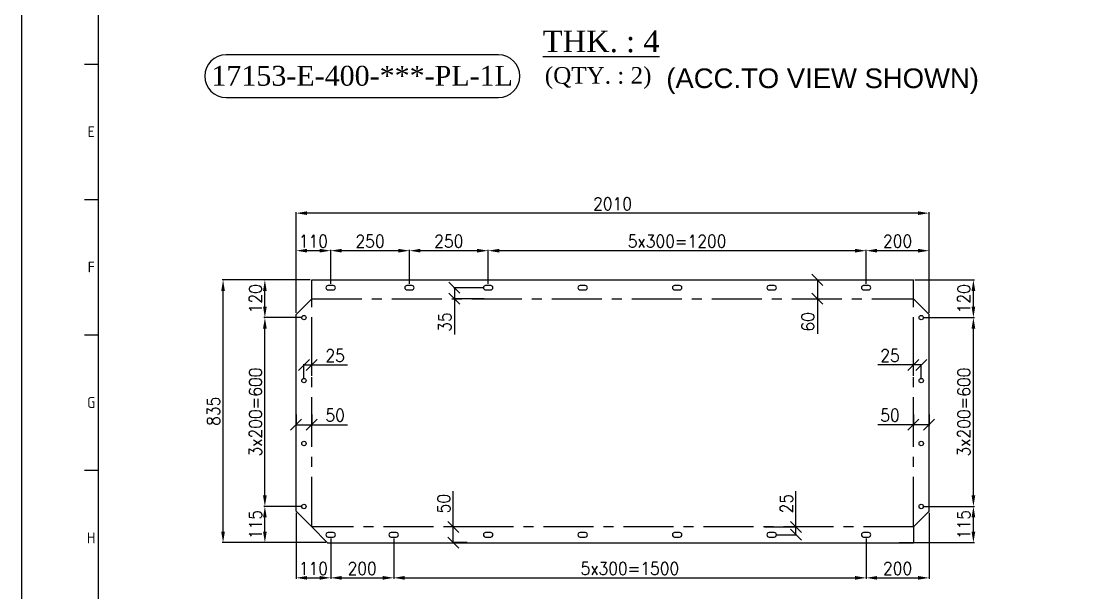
# Model space of a CAD drawing. Header units: millimetres. Extents: x 517777 to 536338, y -327622 to -292910.
# Drawn here: x 519047 to 522445, y -311438 to -309623 of the extents above; entities that cross this region are included whole.
import ezdxf
from ezdxf.enums import TextEntityAlignment as Align

# ---------------------------------------------------------------- set-up
doc = ezdxf.new("R2010")
doc.units = ezdxf.units.MM
doc.linetypes.add('CENTER', pattern=[50.8, 31.75, -6.35, 6.35, -6.35])
for name, color, linetype in [('2', 3, 'CENTER'), ('3-TEXT', 7, 'Continuous'), ('5', 8, 'Continuous'), ('CADRE', 5, 'Continuous'), ('Comment', 1, 'Continuous')]:
    doc.layers.add(name, color=color, linetype=linetype)
doc.styles.add('ISO Proportional', font='isocp.shx')
doc.styles.add('ROMANS', font='ROMANS.shx', dxfattribs={"width": 0.9})
doc.styles.add('STYLE1', font='times.ttf')
doc.styles.add('style10', font='swissl.ttf', dxfattribs={"height": 40})
doc.styles.add('style7', font='times.ttf', dxfattribs={"height": 24})
doc.dimstyles.new('11', dxfattribs={"dimtxt": 40, "dimasz": 35, "dimexe": 3, "dimexo": 5, "dimgap": 10, "dimtad": 1, "dimdec": 0, "dimdsep": 46, "dimtxsty": 'ROMANS', "dimcen": 2.5, "dimclrd": 6, "dimclre": 6, "dimclrt": 2, "dimadec": 0, "dimazin": 0, "dimtfac": 1, "dimtdec": 0, "dimtmove": 0, "dimatfit": 3, "dimfxl": 1, "dimarcsym": 0})

# ---------------------------------------------------------------- blocks, each defined once
blk = doc.blocks.new('*D192')
at = {"layer": 'Comment', "color": 6, "lineweight": -2, "transparency": 16777216}
for p, q in [((521729, -310456.9), (521729, -310348.3)), ((521894, -310351.3), (521764, -310351.3)), ((521929, -310548.9), (521929, -310348.3))]:
    blk.add_line(p, q, dxfattribs=at)
at = {"layer": 'Comment', "color": 6, "transparency": 16777216}
for points in [[(521764, -310345.4), (521764, -310357.1), (521729, -310351.3)], [(521894, -310345.4), (521894, -310357.1), (521929, -310351.3)]]:
    blk.add_solid(points, dxfattribs=at)
at = {"layer": 'Defpoints', "color": 0, "transparency": 16777216}
for p in [(521729, -310351.3), (521729, -310461.9), (521929, -310553.9)]:
    blk.add_point(p, dxfattribs=at)
at = {"layer": 'Comment', "color": 2, "transparency": 16777216, "insert": (521829, -310321.3), "char_height": 40, "attachment_point": 5, "style": 'ROMANS'}
blk.add_mtext('200', dxfattribs=at)
blk = doc.blocks.new('*D193')
at = {"layer": 'Comment', "color": 6, "lineweight": -2, "transparency": 16777216}
for p, q in [((520529, -310456.9), (520529, -310348.3)), ((521694, -310351.3), (520564, -310351.3)), ((521729, -310456.9), (521729, -310348.3))]:
    blk.add_line(p, q, dxfattribs=at)
at = {"layer": 'Comment', "color": 6, "transparency": 16777216}
for points in [[(520564, -310345.4), (520564, -310357.1), (520529, -310351.3)], [(521694, -310345.4), (521694, -310357.1), (521729, -310351.3)]]:
    blk.add_solid(points, dxfattribs=at)
at = {"layer": 'Defpoints', "color": 0, "transparency": 16777216}
for p in [(520529, -310351.3), (520529, -310461.9), (521729, -310461.9)]:
    blk.add_point(p, dxfattribs=at)
at = {"layer": 'Comment', "color": 2, "transparency": 16777216, "insert": (521129, -310321.3), "char_height": 40, "attachment_point": 5, "style": 'ROMANS'}
blk.add_mtext('5x300=1200', dxfattribs=at)
blk = doc.blocks.new('*D194')
at = {"layer": 'Comment', "color": 6, "lineweight": -2, "transparency": 16777216}
for p, q in [((519919, -310548.9), (519919, -310348.3)), ((519994, -310351.3), (519954, -310351.3)), ((520029, -310456.9), (520029, -310348.3))]:
    blk.add_line(p, q, dxfattribs=at)
at = {"layer": 'Comment', "color": 6, "transparency": 16777216}
for points in [[(519954, -310345.4), (519954, -310357.1), (519919, -310351.3)], [(519994, -310345.4), (519994, -310357.1), (520029, -310351.3)]]:
    blk.add_solid(points, dxfattribs=at)
at = {"layer": 'Defpoints', "color": 0, "transparency": 16777216}
for p in [(519919, -310351.3), (520029, -310461.9), (519919, -310553.9)]:
    blk.add_point(p, dxfattribs=at)
at = {"layer": 'Comment', "color": 2, "transparency": 16777216, "insert": (519974, -310321.3), "char_height": 40, "attachment_point": 5, "style": 'ROMANS'}
blk.add_mtext('110', dxfattribs=at)
blk = doc.blocks.new('_Oblique')
at = {"color": 0, "linetype": 'ByBlock', "lineweight": -2}
blk.add_line((-0.5, -0.5), (0.5, 0.5), dxfattribs=at)
blk = doc.blocks.new('*D195')
at = {"layer": 'Comment', "color": 6, "lineweight": -2, "transparency": 16777216}
for p, q in [((521535.8, -310443.9), (521577.4, -310443.9)), ((521574.4, -310443.9), (521574.4, -310503.9)), ((521535.8, -310503.9), (521577.4, -310503.9)), ((521574.4, -310503.9), (521574.4, -310615.5))]:
    blk.add_line(p, q, dxfattribs=at)
at = {"layer": 'Defpoints', "color": 0, "transparency": 16777216}
for p in [(521530.8, -310443.9), (521530.8, -310503.9), (521574.4, -310503.9)]:
    blk.add_point(p, dxfattribs=at)
at = {"layer": 'Comment', "color": 6, "lineweight": -2, "transparency": 16777216, "xscale": 35, "yscale": 35, "zscale": 35}
for p, rotation in [((521574.4, -310443.9), 90), ((521574.4, -310503.9), 270)]:
    blk.add_blockref('_Oblique', p, dxfattribs=dict(at, rotation=rotation))
at = {"layer": 'Comment', "color": 2, "transparency": 16777216, "insert": (521544.4, -310577.2), "char_height": 40, "attachment_point": 5, "rotation": 90, "style": 'ROMANS'}
blk.add_mtext('60', dxfattribs=at)
blk = doc.blocks.new('*D196')
at = {"layer": 'Comment', "color": 6, "lineweight": -2, "transparency": 16777216}
for p, q in [((520516, -310468.9), (520418.7, -310468.9)), ((520421.7, -310468.9), (520421.7, -310503.9)), ((520516, -310503.9), (520418.7, -310503.9)), ((520421.7, -310503.9), (520421.7, -310617.2))]:
    blk.add_line(p, q, dxfattribs=at)
at = {"layer": 'Defpoints', "color": 0, "transparency": 16777216}
for p in [(520521, -310468.9), (520421.7, -310503.9), (520521, -310503.9)]:
    blk.add_point(p, dxfattribs=at)
at = {"layer": 'Comment', "color": 6, "lineweight": -2, "transparency": 16777216, "xscale": 35, "yscale": 35, "zscale": 35}
for p, rotation in [((520421.7, -310468.9), 90), ((520421.7, -310503.9), 270)]:
    blk.add_blockref('_Oblique', p, dxfattribs=dict(at, rotation=rotation))
at = {"layer": 'Comment', "color": 2, "transparency": 16777216, "insert": (520391.7, -310578.1), "char_height": 40, "attachment_point": 5, "rotation": 90, "style": 'ROMANS'}
blk.add_mtext('35', dxfattribs=at)
blk = doc.blocks.new('*D197')
at = {"layer": 'Comment', "color": 6, "lineweight": -2, "transparency": 16777216}
for p, q in [((519939, -311163.9), (519817.1, -311163.9)), ((519820.1, -311243.9), (519820.1, -311198.9)), ((520014, -311278.9), (519817.1, -311278.9))]:
    blk.add_line(p, q, dxfattribs=at)
at = {"layer": 'Comment', "color": 6, "transparency": 16777216}
for points in [[(519814.2, -311198.9), (519825.9, -311198.9), (519820.1, -311163.9)], [(519814.2, -311243.9), (519825.9, -311243.9), (519820.1, -311278.9)]]:
    blk.add_solid(points, dxfattribs=at)
at = {"layer": 'Defpoints', "color": 0, "transparency": 16777216}
for p in [(519820.1, -311163.9), (519944, -311163.9), (520019, -311278.9)]:
    blk.add_point(p, dxfattribs=at)
at = {"layer": 'Comment', "color": 2, "transparency": 16777216, "insert": (519790.1, -311221.4), "char_height": 40, "attachment_point": 5, "rotation": 90, "style": 'ROMANS'}
blk.add_mtext('115', dxfattribs=at)
blk = doc.blocks.new('*D198')
at = {"layer": 'Comment', "color": 6, "lineweight": -2, "transparency": 16777216}
for p, q in [((519939, -310563.9), (519817.1, -310563.9)), ((519820.1, -311128.9), (519820.1, -310598.9)), ((519939, -311163.9), (519817.1, -311163.9))]:
    blk.add_line(p, q, dxfattribs=at)
at = {"layer": 'Comment', "color": 6, "transparency": 16777216}
for points in [[(519814.2, -310598.9), (519825.9, -310598.9), (519820.1, -310563.9)], [(519814.2, -311128.9), (519825.9, -311128.9), (519820.1, -311163.9)]]:
    blk.add_solid(points, dxfattribs=at)
at = {"layer": 'Defpoints', "color": 0, "transparency": 16777216}
for p in [(519820.1, -310563.9), (519944, -310563.9), (519944, -311163.9)]:
    blk.add_point(p, dxfattribs=at)
at = {"layer": 'Comment', "color": 2, "transparency": 16777216, "insert": (519790.1, -310863.9), "char_height": 40, "attachment_point": 5, "rotation": 90, "style": 'ROMANS'}
blk.add_mtext('3x200=600', dxfattribs=at)
blk = doc.blocks.new('*D199')
at = {"layer": 'Comment', "color": 6, "lineweight": -2, "transparency": 16777216}
for p, q in [((519964, -310443.9), (519817.1, -310443.9)), ((519820.1, -310528.9), (519820.1, -310478.9)), ((519939, -310563.9), (519817.1, -310563.9))]:
    blk.add_line(p, q, dxfattribs=at)
at = {"layer": 'Comment', "color": 6, "transparency": 16777216}
for points in [[(519814.2, -310478.9), (519825.9, -310478.9), (519820.1, -310443.9)], [(519814.2, -310528.9), (519825.9, -310528.9), (519820.1, -310563.9)]]:
    blk.add_solid(points, dxfattribs=at)
at = {"layer": 'Defpoints', "color": 0, "transparency": 16777216}
for p in [(519820.1, -310443.9), (519969, -310443.9), (519944, -310563.9)]:
    blk.add_point(p, dxfattribs=at)
at = {"layer": 'Comment', "color": 2, "transparency": 16777216, "insert": (519790.1, -310503.9), "char_height": 40, "attachment_point": 5, "rotation": 90, "style": 'ROMANS'}
blk.add_mtext('120', dxfattribs=at)
blk = doc.blocks.new('*D200')
at = {"layer": 'Comment', "color": 6, "lineweight": -2, "transparency": 16777216}
for p, q in [((519876.8, -310443.9), (519684.3, -310443.9)), ((519687.3, -311243.9), (519687.3, -310478.9)), ((519899.4, -311278.9), (519684.3, -311278.9))]:
    blk.add_line(p, q, dxfattribs=at)
at = {"layer": 'Comment', "color": 6, "transparency": 16777216}
for points in [[(519681.5, -310478.9), (519693.1, -310478.9), (519687.3, -310443.9)], [(519681.5, -311243.9), (519693.1, -311243.9), (519687.3, -311278.9)]]:
    blk.add_solid(points, dxfattribs=at)
at = {"layer": 'Defpoints', "color": 0, "transparency": 16777216}
for p in [(519687.3, -310443.9), (519881.8, -310443.9), (519904.4, -311278.9)]:
    blk.add_point(p, dxfattribs=at)
at = {"layer": 'Comment', "color": 2, "transparency": 16777216, "insert": (519657.3, -310861.4), "char_height": 40, "attachment_point": 5, "rotation": 90, "style": 'ROMANS'}
blk.add_mtext('835', dxfattribs=at)
blk = doc.blocks.new('*D201')
at = {"layer": 'Comment', "color": 6, "lineweight": -2, "transparency": 16777216}
for p, q in [((519919, -311183.9), (519919, -311393.7)), ((520029, -311265.9), (520029, -311393.7)), ((519954, -311390.7), (519994, -311390.7))]:
    blk.add_line(p, q, dxfattribs=at)
at = {"layer": 'Comment', "color": 6, "transparency": 16777216}
for points in [[(519954, -311384.9), (519954, -311396.6), (519919, -311390.7)], [(519994, -311384.9), (519994, -311396.6), (520029, -311390.7)]]:
    blk.add_solid(points, dxfattribs=at)
at = {"layer": 'Defpoints', "color": 0, "transparency": 16777216}
for p in [(519919, -311178.9), (520029, -311260.9), (520029, -311390.7)]:
    blk.add_point(p, dxfattribs=at)
at = {"layer": 'Comment', "color": 2, "transparency": 16777216, "insert": (519974, -311360.7), "char_height": 40, "attachment_point": 5, "style": 'ROMANS'}
blk.add_mtext('110', dxfattribs=at)
blk = doc.blocks.new('*D202')
at = {"layer": 'Comment', "color": 6, "lineweight": -2, "transparency": 16777216}
for p, q in [((520229, -311265.9), (520229, -311393.7)), ((521729, -311265.9), (521729, -311393.7)), ((520264, -311390.7), (521694, -311390.7))]:
    blk.add_line(p, q, dxfattribs=at)
at = {"layer": 'Comment', "color": 6, "transparency": 16777216}
for points in [[(520264, -311384.9), (520264, -311396.6), (520229, -311390.7)], [(521694, -311384.9), (521694, -311396.6), (521729, -311390.7)]]:
    blk.add_solid(points, dxfattribs=at)
at = {"layer": 'Defpoints', "color": 0, "transparency": 16777216}
for p in [(520229, -311260.9), (521729, -311260.9), (521729, -311390.7)]:
    blk.add_point(p, dxfattribs=at)
at = {"layer": 'Comment', "color": 2, "transparency": 16777216, "insert": (520979, -311360.7), "char_height": 40, "attachment_point": 5, "style": 'ROMANS'}
blk.add_mtext('5x300=1500', dxfattribs=at)
blk = doc.blocks.new('*D203')
at = {"layer": 'Comment', "color": 6, "lineweight": -2, "transparency": 16777216}
for p, q in [((521929, -311183.9), (521929, -311393.7)), ((521729, -311265.9), (521729, -311393.7)), ((521764, -311390.7), (521894, -311390.7))]:
    blk.add_line(p, q, dxfattribs=at)
at = {"layer": 'Comment', "color": 6, "transparency": 16777216}
for points in [[(521764, -311384.9), (521764, -311396.6), (521729, -311390.7)], [(521894, -311384.9), (521894, -311396.6), (521929, -311390.7)]]:
    blk.add_solid(points, dxfattribs=at)
at = {"layer": 'Defpoints', "color": 0, "transparency": 16777216}
for p in [(521929, -311178.9), (521729, -311260.9), (521929, -311390.7)]:
    blk.add_point(p, dxfattribs=at)
at = {"layer": 'Comment', "color": 2, "transparency": 16777216, "insert": (521829, -311360.7), "char_height": 40, "attachment_point": 5, "style": 'ROMANS'}
blk.add_mtext('200', dxfattribs=at)
blk = doc.blocks.new('*D204')
at = {"layer": 'Comment', "color": 6, "lineweight": -2, "transparency": 16777216}
for p, q in [((519919, -310466.5), (519919, -310229.1)), ((521894, -310232.1), (519954, -310232.1)), ((521929, -310443.6), (521929, -310229.1))]:
    blk.add_line(p, q, dxfattribs=at)
at = {"layer": 'Comment', "color": 6, "transparency": 16777216}
for points in [[(519954, -310226.2), (519954, -310237.9), (519919, -310232.1)], [(521894, -310226.2), (521894, -310237.9), (521929, -310232.1)]]:
    blk.add_solid(points, dxfattribs=at)
at = {"layer": 'Defpoints', "color": 0, "transparency": 16777216}
for p in [(519919, -310232.1), (519919, -310471.5), (521929, -310448.6)]:
    blk.add_point(p, dxfattribs=at)
at = {"layer": 'Comment', "color": 2, "transparency": 16777216, "insert": (520924, -310202.1), "char_height": 40, "attachment_point": 5, "style": 'ROMANS'}
blk.add_mtext('2010', dxfattribs=at)
blk = doc.blocks.new('*D205')
at = {"layer": 'Comment', "color": 6, "lineweight": -2, "transparency": 16777216}
for p, q in [((520418, -311228.9), (520418, -311115.7)), ((520462.8, -311228.9), (520415, -311228.9)), ((520418, -311278.9), (520418, -311228.9)), ((520462.8, -311278.9), (520415, -311278.9))]:
    blk.add_line(p, q, dxfattribs=at)
at = {"layer": 'Defpoints', "color": 0, "transparency": 16777216}
for p in [(520418, -311228.9), (520467.8, -311228.9), (520467.8, -311278.9)]:
    blk.add_point(p, dxfattribs=at)
at = {"layer": 'Comment', "color": 6, "lineweight": -2, "transparency": 16777216, "xscale": 35, "yscale": 35, "zscale": 35}
for p, rotation in [((520418, -311228.9), 90), ((520418, -311278.9), 270)]:
    blk.add_blockref('_Oblique', p, dxfattribs=dict(at, rotation=rotation))
at = {"layer": 'Comment', "color": 2, "transparency": 16777216, "insert": (520388, -311154.8), "char_height": 40, "attachment_point": 5, "rotation": 90, "style": 'ROMANS'}
blk.add_mtext('50', dxfattribs=at)
blk = doc.blocks.new('*D206')
at = {"layer": 'Comment', "color": 6, "lineweight": -2, "transparency": 16777216}
for p, q in [((521506.2, -311228.9), (521506.2, -311115.7)), ((521406.9, -311228.9), (521509.2, -311228.9)), ((521506.2, -311253.9), (521506.2, -311228.9)), ((521442, -311253.9), (521509.2, -311253.9))]:
    blk.add_line(p, q, dxfattribs=at)
at = {"layer": 'Defpoints', "color": 0, "transparency": 16777216}
for p in [(521401.9, -311228.9), (521506.2, -311228.9), (521437, -311253.9)]:
    blk.add_point(p, dxfattribs=at)
at = {"layer": 'Comment', "color": 6, "lineweight": -2, "transparency": 16777216, "xscale": 35, "yscale": 35, "zscale": 35}
for p, rotation in [((521506.2, -311228.9), 90), ((521506.2, -311253.9), 270)]:
    blk.add_blockref('_Oblique', p, dxfattribs=dict(at, rotation=rotation))
at = {"layer": 'Comment', "color": 2, "transparency": 16777216, "insert": (521476.2, -311154.8), "char_height": 40, "attachment_point": 5, "rotation": 90, "style": 'ROMANS'}
blk.add_mtext('25', dxfattribs=at)
blk = doc.blocks.new('*D207')
at = {"layer": 'Comment', "color": 6, "lineweight": -2, "transparency": 16777216}
for p, q in [((519919, -310871.4), (519919, -310907.2)), ((519969, -310871.4), (519969, -310907.2)), ((519919, -310904.2), (519969, -310904.2)), ((519969, -310904.2), (520082.3, -310904.2))]:
    blk.add_line(p, q, dxfattribs=at)
at = {"layer": 'Defpoints', "color": 0, "transparency": 16777216}
for p in [(519919, -310866.4), (519969, -310866.4), (519969, -310904.2)]:
    blk.add_point(p, dxfattribs=at)
at = {"layer": 'Comment', "color": 6, "lineweight": -2, "transparency": 16777216, "xscale": 35, "yscale": 35, "zscale": 35, "rotation": 180}
blk.add_blockref('_Oblique', (519919, -310904.2), dxfattribs=at)
at = {"layer": 'Comment', "color": 6, "lineweight": -2, "transparency": 16777216, "xscale": 35, "yscale": 35, "zscale": 35}
blk.add_blockref('_Oblique', (519969, -310904.2), dxfattribs=at)
at = {"layer": 'Comment', "color": 2, "transparency": 16777216, "insert": (520043.2, -310874.2), "char_height": 40, "attachment_point": 5, "style": 'ROMANS'}
blk.add_mtext('50', dxfattribs=at)
blk = doc.blocks.new('*D208')
at = {"layer": 'Comment', "color": 6, "lineweight": -2, "transparency": 16777216}
for p, q in [((519944, -310758.9), (519944, -310711.3)), ((519944, -310714.3), (519969, -310714.3)), ((519969, -310748.6), (519969, -310711.3)), ((519969, -310714.3), (520082.3, -310714.3))]:
    blk.add_line(p, q, dxfattribs=at)
at = {"layer": 'Defpoints', "color": 0, "transparency": 16777216}
for p in [(519969, -310714.3), (519944, -310763.9), (519969, -310753.6)]:
    blk.add_point(p, dxfattribs=at)
at = {"layer": 'Comment', "color": 6, "lineweight": -2, "transparency": 16777216, "xscale": 35, "yscale": 35, "zscale": 35, "rotation": 180}
blk.add_blockref('_Oblique', (519944, -310714.3), dxfattribs=at)
at = {"layer": 'Comment', "color": 6, "lineweight": -2, "transparency": 16777216, "xscale": 35, "yscale": 35, "zscale": 35}
blk.add_blockref('_Oblique', (519969, -310714.3), dxfattribs=at)
at = {"layer": 'Comment', "color": 2, "transparency": 16777216, "insert": (520043.2, -310684.3), "char_height": 40, "attachment_point": 5, "style": 'ROMANS'}
blk.add_mtext('25', dxfattribs=at)
blk = doc.blocks.new('*D209')
at = {"layer": 'Comment', "color": 6, "lineweight": -2, "transparency": 16777216}
for p, q in [((521909, -311163.9), (522072.7, -311163.9)), ((522069.7, -311243.9), (522069.7, -311198.9)), ((521834, -311278.9), (522072.7, -311278.9))]:
    blk.add_line(p, q, dxfattribs=at)
at = {"layer": 'Comment', "color": 6, "transparency": 16777216}
for points in [[(522063.9, -311198.9), (522075.6, -311198.9), (522069.7, -311163.9)], [(522063.9, -311243.9), (522075.6, -311243.9), (522069.7, -311278.9)]]:
    blk.add_solid(points, dxfattribs=at)
at = {"layer": 'Defpoints', "color": 0, "transparency": 16777216}
for p in [(521904, -311163.9), (522069.7, -311163.9), (521829, -311278.9)]:
    blk.add_point(p, dxfattribs=at)
at = {"layer": 'Comment', "color": 2, "transparency": 16777216, "insert": (522039.7, -311221.4), "char_height": 40, "attachment_point": 5, "rotation": 90, "style": 'ROMANS'}
blk.add_mtext('115', dxfattribs=at)
blk = doc.blocks.new('*D210')
at = {"layer": 'Comment', "color": 6, "lineweight": -2, "transparency": 16777216}
for p, q in [((521909, -310563.9), (522072.7, -310563.9)), ((522069.7, -311128.9), (522069.7, -310598.9)), ((521909, -311163.9), (522072.7, -311163.9))]:
    blk.add_line(p, q, dxfattribs=at)
at = {"layer": 'Comment', "color": 6, "transparency": 16777216}
for points in [[(522063.9, -310598.9), (522075.6, -310598.9), (522069.7, -310563.9)], [(522063.9, -311128.9), (522075.6, -311128.9), (522069.7, -311163.9)]]:
    blk.add_solid(points, dxfattribs=at)
at = {"layer": 'Defpoints', "color": 0, "transparency": 16777216}
for p in [(521904, -310563.9), (522069.7, -310563.9), (521904, -311163.9)]:
    blk.add_point(p, dxfattribs=at)
at = {"layer": 'Comment', "color": 2, "transparency": 16777216, "insert": (522039.7, -310863.9), "char_height": 40, "attachment_point": 5, "rotation": 90, "style": 'ROMANS'}
blk.add_mtext('3x200=600', dxfattribs=at)
blk = doc.blocks.new('*D211')
at = {"layer": 'Comment', "color": 6, "lineweight": -2, "transparency": 16777216}
for p, q in [((521884, -310443.9), (522072.7, -310443.9)), ((522069.7, -310528.9), (522069.7, -310478.9)), ((521909, -310563.9), (522072.7, -310563.9))]:
    blk.add_line(p, q, dxfattribs=at)
at = {"layer": 'Comment', "color": 6, "transparency": 16777216}
for points in [[(522063.9, -310478.9), (522075.6, -310478.9), (522069.7, -310443.9)], [(522063.9, -310528.9), (522075.6, -310528.9), (522069.7, -310563.9)]]:
    blk.add_solid(points, dxfattribs=at)
at = {"layer": 'Defpoints', "color": 0, "transparency": 16777216}
for p in [(521879, -310443.9), (522069.7, -310443.9), (521904, -310563.9)]:
    blk.add_point(p, dxfattribs=at)
at = {"layer": 'Comment', "color": 2, "transparency": 16777216, "insert": (522039.7, -310503.9), "char_height": 40, "attachment_point": 5, "rotation": 90, "style": 'ROMANS'}
blk.add_mtext('120', dxfattribs=at)
blk = doc.blocks.new('*D212')
at = {"layer": 'Comment', "color": 6, "lineweight": -2, "transparency": 16777216}
for p, q in [((521879, -310871.4), (521879, -310907.2)), ((521929, -310871.4), (521929, -310907.2)), ((521879, -310904.2), (521765.8, -310904.2)), ((521929, -310904.2), (521879, -310904.2))]:
    blk.add_line(p, q, dxfattribs=at)
at = {"layer": 'Defpoints', "color": 0, "transparency": 16777216}
for p in [(521879, -310866.4), (521929, -310866.4), (521879, -310904.2)]:
    blk.add_point(p, dxfattribs=at)
at = {"layer": 'Comment', "color": 6, "lineweight": -2, "transparency": 16777216, "xscale": 35, "yscale": 35, "zscale": 35, "rotation": 180}
blk.add_blockref('_Oblique', (521879, -310904.2), dxfattribs=at)
at = {"layer": 'Comment', "color": 6, "lineweight": -2, "transparency": 16777216, "xscale": 35, "yscale": 35, "zscale": 35}
blk.add_blockref('_Oblique', (521929, -310904.2), dxfattribs=at)
at = {"layer": 'Comment', "color": 2, "transparency": 16777216, "insert": (521804.9, -310874.2), "char_height": 40, "attachment_point": 5, "style": 'ROMANS'}
blk.add_mtext('50', dxfattribs=at)
blk = doc.blocks.new('*D213')
at = {"layer": 'Comment', "color": 6, "lineweight": -2, "transparency": 16777216}
for p, q in [((521879, -310714.3), (521765.8, -310714.3)), ((521879, -310748.6), (521879, -310711.3)), ((521904, -310714.3), (521879, -310714.3)), ((521904, -310758.9), (521904, -310711.3))]:
    blk.add_line(p, q, dxfattribs=at)
at = {"layer": 'Defpoints', "color": 0, "transparency": 16777216}
for p in [(521879, -310714.3), (521879, -310753.6), (521904, -310763.9)]:
    blk.add_point(p, dxfattribs=at)
at = {"layer": 'Comment', "color": 6, "lineweight": -2, "transparency": 16777216, "xscale": 35, "yscale": 35, "zscale": 35, "rotation": 180}
blk.add_blockref('_Oblique', (521879, -310714.3), dxfattribs=at)
at = {"layer": 'Comment', "color": 6, "lineweight": -2, "transparency": 16777216, "xscale": 35, "yscale": 35, "zscale": 35}
blk.add_blockref('_Oblique', (521904, -310714.3), dxfattribs=at)
at = {"layer": 'Comment', "color": 2, "transparency": 16777216, "insert": (521804.9, -310684.3), "char_height": 40, "attachment_point": 5, "style": 'ROMANS'}
blk.add_mtext('25', dxfattribs=at)
blk = doc.blocks.new('KADR')
at = {"layer": 'CADRE', "color": 2}
for p, q in [((220598.3, 4139.6), (220695.6, 4139.6)), ((220598.3, 3167.2), (220695.6, 3167.2)), ((220598.3, 2194.8), (220695.6, 2194.8)), ((220598.3, 1222.5), (220695.6, 1222.5))]:
    blk.add_line(p, q, dxfattribs=at)
at = {"layer": 'CADRE', "color": 1}
blk.add_lwpolyline([(220145.5, -7651), (243248.6, -7651), (243248.6, 8686.2), (220145.5, 8686.2)], close=True, dxfattribs=at)
at = {"layer": 'CADRE'}
blk.add_lwpolyline([(220695.6, -7100.9), (242698.5, -7100.9), (242698.5, 8136.1), (220695.6, 8136.1)], close=True, dxfattribs=at)
at = {"layer": 'CADRE', "color": 2, "style": 'ISO Proportional'}
for s, p in [('E', (220647, 3653.4)), ('F', (220647, 2681)), ('G', (220647, 1708.6)), ('H', (220647, 736.3))]:
    blk.add_text(s, height=77.8, dxfattribs=at).set_placement(p, align=Align.MIDDLE)
blk = doc.blocks.new('*D321')
at = {"layer": 'Comment', "color": 6, "lineweight": -2, "transparency": 16777216}
for p, q in [((520029, -310397.6), (520029, -310348.3)), ((520244, -310351.3), (520064, -310351.3)), ((520279, -310390.8), (520279, -310348.3))]:
    blk.add_line(p, q, dxfattribs=at)
at = {"layer": 'Comment', "color": 6, "transparency": 16777216}
for points in [[(520064, -310345.4), (520064, -310357.1), (520029, -310351.3)], [(520244, -310345.4), (520244, -310357.1), (520279, -310351.3)]]:
    blk.add_solid(points, dxfattribs=at)
at = {"layer": 'Defpoints', "color": 0, "transparency": 16777216}
for p in [(520029, -310351.3), (520029, -310402.6), (520279, -310395.8)]:
    blk.add_point(p, dxfattribs=at)
at = {"layer": 'Comment', "color": 2, "transparency": 16777216, "insert": (520154, -310321.3), "char_height": 40, "attachment_point": 5, "style": 'ROMANS'}
blk.add_mtext('250', dxfattribs=at)
blk = doc.blocks.new('*D322')
at = {"layer": 'Comment', "color": 6, "lineweight": -2, "transparency": 16777216}
for p, q in [((520029, -311308.7), (520029, -311393.7)), ((520229, -311308.7), (520229, -311393.7)), ((520064, -311390.7), (520194, -311390.7))]:
    blk.add_line(p, q, dxfattribs=at)
at = {"layer": 'Comment', "color": 6, "transparency": 16777216}
for points in [[(520064, -311384.9), (520064, -311396.6), (520029, -311390.7)], [(520194, -311384.9), (520194, -311396.6), (520229, -311390.7)]]:
    blk.add_solid(points, dxfattribs=at)
at = {"layer": 'Defpoints', "color": 0, "transparency": 16777216}
for p in [(520029, -311303.7), (520229, -311303.7), (520229, -311390.7)]:
    blk.add_point(p, dxfattribs=at)
at = {"layer": 'Comment', "color": 2, "transparency": 16777216, "insert": (520129, -311360.7), "char_height": 40, "attachment_point": 5, "style": 'ROMANS'}
blk.add_mtext('200', dxfattribs=at)
blk = doc.blocks.new('*D327')
at = {"layer": 'Comment', "color": 6, "lineweight": -2, "transparency": 16777216}
for p, q in [((520279, -310456.9), (520279, -310348.3)), ((520494, -310351.3), (520314, -310351.3)), ((520529, -310413.9), (520529, -310348.3))]:
    blk.add_line(p, q, dxfattribs=at)
at = {"layer": 'Comment', "color": 6, "transparency": 16777216}
for points in [[(520314, -310345.4), (520314, -310357.1), (520279, -310351.3)], [(520494, -310345.4), (520494, -310357.1), (520529, -310351.3)]]:
    blk.add_solid(points, dxfattribs=at)
at = {"layer": 'Defpoints', "color": 0, "transparency": 16777216}
for p in [(520279, -310351.3), (520529, -310418.9), (520279, -310461.9)]:
    blk.add_point(p, dxfattribs=at)
at = {"layer": 'Comment', "color": 2, "transparency": 16777216, "insert": (520404, -310321.3), "char_height": 40, "attachment_point": 5, "style": 'ROMANS'}
blk.add_mtext('250', dxfattribs=at)

msp = doc.modelspace()

# ---------------------------------------------------------------- linework, layer by layer
for points in [[(520037.04, -310475.94, 1), (520037.04, -310461.94), (520021.04, -310461.94, 1), (520021.04, -310475.94)], [(520287.04, -310475.94, 1), (520287.04, -310461.94), (520271.04, -310461.94, 1), (520271.04, -310475.94)], [(520537.04, -310475.94, 1), (520537.04, -310461.94), (520521.04, -310461.94, 1), (520521.04, -310475.94)], [(520837.04, -310475.94, 1), (520837.04, -310461.94), (520821.04, -310461.94, 1), (520821.04, -310475.94)], [(521137.04, -310475.94, 1), (521137.04, -310461.94), (521121.04, -310461.94, 1), (521121.04, -310475.94)], [(521437.04, -310475.94, 1), (521437.04, -310461.94), (521421.04, -310461.94, 1), (521421.04, -310475.94)], [(521737.04, -310475.94, 1), (521737.04, -310461.94), (521721.04, -310461.94, 1), (521721.04, -310475.94)], [(520037.04, -311260.94, 1), (520037.04, -311246.94), (520021.04, -311246.94, 1), (520021.04, -311260.94)], [(520237.04, -311260.94, 1), (520237.04, -311246.94), (520221.04, -311246.94, 1), (520221.04, -311260.94)], [(520537.04, -311260.94, 1), (520537.04, -311246.94), (520521.04, -311246.94, 1), (520521.04, -311260.94)], [(520837.04, -311260.94, 1), (520837.04, -311246.94), (520821.04, -311246.94, 1), (520821.04, -311260.94)], [(521137.04, -311260.94, 1), (521137.04, -311246.94), (521121.04, -311246.94, 1), (521121.04, -311260.94)], [(521437.04, -311260.94, 1), (521437.04, -311246.94), (521421.04, -311246.94, 1), (521421.04, -311260.94)], [(521737.04, -311260.94, 1), (521737.04, -311246.94), (521721.04, -311246.94, 1), (521721.04, -311260.94)]]:
    msp.add_lwpolyline(points, format="xyb", close=True)
at = {"layer": '2', "color": 3, "ltscale": 5}
for p, q in [((519969.04, -311228.94), (519969.04, -310503.94)), ((519969.04, -310503.94), (521879.04, -310503.94)), ((519969.04, -310503.94), (521879.04, -310503.94)), ((521879.04, -311228.94), (521879.04, -310503.94))]:
    msp.add_line(p, q, dxfattribs=at)
msp.add_lwpolyline([(521879.04, -311228.94), (519969.04, -311228.94)], dxfattribs=at)
at = {"layer": '5', "color": 6}
msp.add_lwpolyline([(519696.89, -309864.65), (520561.73, -309864.65, 1), (520561.73, -309728.91), (519696.89, -309728.91, 1)], format="xyb", close=True, dxfattribs=at)
at = {"layer": 'Comment', "color": 0}
for p, q in [((519969.04, -310503.94), (519969.04, -310443.94)), ((519969.04, -310443.94), (521879.04, -310443.94)), ((521879.04, -310503.94), (521879.04, -310443.94)), ((519969.04, -310503.94), (519919.04, -310553.94)), ((521879.04, -310503.94), (521929.04, -310553.94)), ((519919.04, -311178.94), (519919.04, -310553.94)), ((521929.04, -311178.94), (521929.04, -310553.94)), ((519969.04, -311228.94), (519919.04, -311178.94)), ((521879.04, -311228.94), (521929.04, -311178.94)), ((519969.04, -311228.94), (520019.04, -311278.94)), ((521879.04, -311228.94), (521879.04, -311278.94)), ((520019.04, -311278.94), (521879.04, -311278.94))]:
    msp.add_line(p, q, dxfattribs=at)
for centre in [(519944.04, -310563.94), (521904.04, -310563.94), (519944.04, -310763.94), (521904.04, -310763.94), (519944.04, -310963.94), (521904.04, -310963.94), (519944.04, -311163.94), (521904.04, -311163.94)]:
    msp.add_circle(centre, 7, dxfattribs=at)

# ---------------------------------------------------------------- block references
at = {"color": 11, "xscale": 0.4423078554687722, "yscale": 0.4423078554687722, "zscale": 0.4423078554687722}
msp.add_blockref('KADR', (421674.94, -311589.27), dxfattribs=at)

# ---------------------------------------------------------------- texts
at = {"layer": '3-TEXT', "color": 2}
for s, height, style, p in [('%%UTHK. : 4', 68.5728, 'STYLE1', (520702.19, -309720.51)), ('(ACC.TO VIEW SHOWN)', 62.4, 'style10', (521094.64, -309834.72))]:
    msp.add_text(s, height=height, dxfattribs=dict(at, style=style)).set_placement(p)
at = {"layer": '3-TEXT', "color": 2, "style": 'STYLE1'}
msp.add_text('(QTY. : 2)', height=52.748, dxfattribs=at).set_placement((520878.18, -309794.17), align=Align.MIDDLE_CENTER)
at = {"layer": '5', "color": 2, "style": 'style7'}
msp.add_text('17153-E-400-***-PL-1L', height=63.0566, dxfattribs=at).set_placement((520128.93, -309795.51), align=Align.MIDDLE_CENTER)

# ---------------------------------------------------------------- dimensions: what is measured, and where the dimension line sits
at = {"layer": 'Comment', "color": 0}
for base, p1, p2, picture, middle in [((519919.04, -310232.05), (521929.04, -310448.61), (519919.04, -310471.49), '*D204', (520924.04, -310202.05)), ((520029.04, -310351.28), (520279.04, -310395.84), (520029.04, -310402.61), '*D321', (520154.04, -310321.28)), ((520279.04, -310351.28), (520529.04, -310418.94), (520279.04, -310461.94), '*D327', (520404.04, -310321.28)), ((521729.04, -310351.28), (521929.04, -310553.94), (521729.04, -310461.94), '*D192', (521829.04, -310321.28)), ((520029.04, -311390.72), (519919.04, -311178.94), (520029.04, -311260.94), '*D201', (519974.04, -311360.72)), ((520229.04, -311390.72), (520029.04, -311303.73), (520229.04, -311303.73), '*D322', (520129.04, -311360.72))]:
    dim = msp.add_linear_dim(base=base, p1=p1, p2=p2, dimstyle='11', dxfattribs=at)
    dim.commit()
    dim.dimension.update_dxf_attribs({"geometry": picture, "text_midpoint": middle})
for base, p1, p2, override, picture, middle in [((519919.04, -310351.28), (520029.04, -310461.94), (519919.04, -310553.94), {"dimtmove": 1}, '*D194', (519974.04, -310321.28)), ((519969.04, -310714.32), (519944.04, -310763.94), (519969.04, -310753.61), {"dimblk1": 'Oblique', "dimblk2": 'Oblique', "dimsah": 1}, '*D208', (520043.18, -310684.32)), ((519969.04, -310904.22), (519919.04, -310866.44), (519969.04, -310866.44), {"dimblk1": 'Oblique', "dimblk2": 'Oblique', "dimsah": 1}, '*D207', (520043.18, -310874.22)), ((521929.04, -311390.72), (521729.04, -311260.94), (521929.04, -311178.94), {"dimtmove": 1}, '*D203', (521829.04, -311360.72))]:
    dim = msp.add_linear_dim(base=base, p1=p1, p2=p2, dimstyle='11', override=override, dxfattribs=at)
    dim.commit()
    dim.dimension.update_dxf_attribs({"geometry": picture, "text_midpoint": middle})
for base, p1, p2, picture, middle in [((520529.04, -310351.28), (521729.04, -310461.94), (520529.04, -310461.94), '*D193', (521129.04, -310321.28)), ((521729.04, -311390.72), (520229.04, -311260.94), (521729.04, -311260.94), '*D202', (520979.04, -311360.72))]:
    dim = msp.add_linear_dim(base=base, p1=p1, p2=p2, text='5x300=<>', dimstyle='11', override={"dimtmove": 1}, dxfattribs=at)
    dim.commit()
    dim.dimension.update_dxf_attribs({"geometry": picture, "text_midpoint": middle})
for base, p1, p2, angle, override, picture, middle in [((521574.43, -310503.94), (521530.82, -310443.94), (521530.82, -310503.94), 90, {"dimblk1": 'Oblique', "dimblk2": 'Oblique', "dimsah": 1}, '*D195', (521544.43, -310577.23)), ((519820.06, -310443.94), (519944.04, -310563.94), (519969.04, -310443.94), 90, {"dimtmove": 1}, '*D199', (519790.06, -310503.94)), ((520421.74, -310503.94), (520521.04, -310468.94), (520521.04, -310503.94), 90, {"dimblk1": 'Oblique', "dimblk2": 'Oblique', "dimsah": 1}, '*D196', (520391.74, -310578.09)), ((522069.75, -310443.94), (521904.04, -310563.94), (521879.04, -310443.94), 90, {"dimtmove": 1}, '*D211', (522039.75, -310503.94)), ((521879.04, -310714.32), (521904.04, -310763.94), (521879.04, -310753.61), 180, {"dimblk1": 'Oblique', "dimblk2": 'Oblique', "dimsah": 1}, '*D213', (521804.89, -310684.32)), ((521879.04, -310904.22), (521929.04, -310866.44), (521879.04, -310866.44), 180, {"dimblk1": 'Oblique', "dimblk2": 'Oblique', "dimsah": 1}, '*D212', (521804.89, -310874.22)), ((520417.97, -311228.94), (520467.83, -311278.94), (520467.83, -311228.94), 90, {"dimblk1": 'Oblique', "dimblk2": 'Oblique', "dimsah": 1}, '*D205', (520387.97, -311154.8)), ((521506.18, -311228.94), (521437.04, -311253.94), (521401.94, -311228.94), 90, {"dimblk1": 'Oblique', "dimblk2": 'Oblique', "dimsah": 1}, '*D206', (521476.18, -311154.8))]:
    dim = msp.add_linear_dim(base=base, p1=p1, p2=p2, angle=angle, dimstyle='11', override=override, dxfattribs=at)
    dim.commit()
    dim.dimension.update_dxf_attribs({"geometry": picture, "text_midpoint": middle})
for base, p1, p2, picture, middle in [((519687.29, -310443.94), (519904.4, -311278.94), (519881.84, -310443.94), '*D200', (519657.29, -310861.44)), ((519820.06, -311163.94), (520019.04, -311278.94), (519944.04, -311163.94), '*D197', (519790.06, -311221.44)), ((522069.75, -311163.94), (521829.04, -311278.94), (521904.04, -311163.94), '*D209', (522039.75, -311221.44))]:
    dim = msp.add_linear_dim(base=base, p1=p1, p2=p2, angle=90, dimstyle='11', dxfattribs=at)
    dim.commit()
    dim.dimension.update_dxf_attribs({"geometry": picture, "text_midpoint": middle})
for base, p1, p2, picture, middle in [((519820.06, -310563.94), (519944.04, -311163.94), (519944.04, -310563.94), '*D198', (519790.06, -310863.94)), ((522069.75, -310563.94), (521904.04, -311163.94), (521904.04, -310563.94), '*D210', (522039.75, -310863.94))]:
    dim = msp.add_linear_dim(base=base, p1=p1, p2=p2, angle=90, text='3x200=<>', dimstyle='11', override={"dimtmove": 1}, dxfattribs=at)
    dim.commit()
    dim.dimension.update_dxf_attribs({"geometry": picture, "text_midpoint": middle})

doc.saveas('drawing.dxf')
